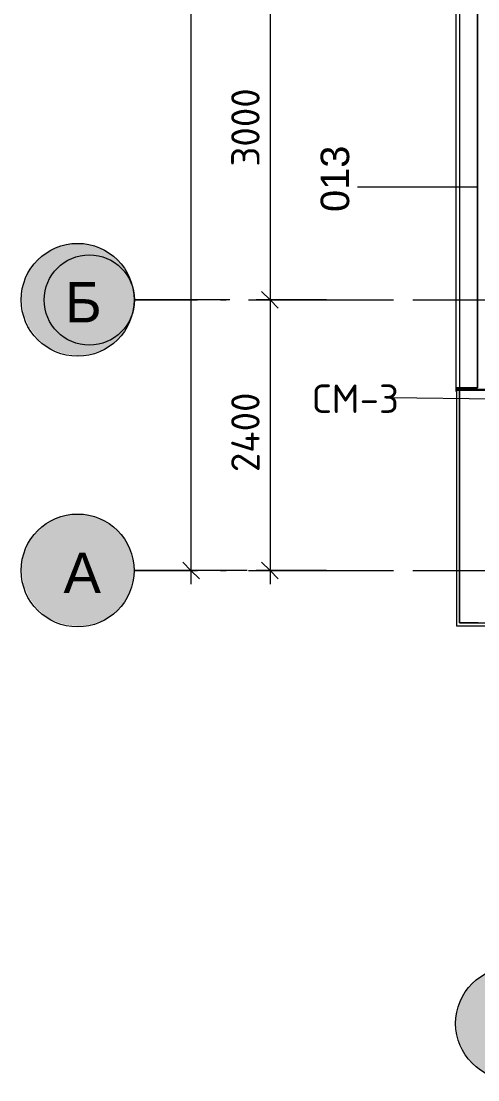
# Model space of a CAD drawing. Header units: millimetres. Extents: x -84737 to 172119, y -43083 to 59399.
# Drawn here: x 89948 to 93999, y 28729 to 38117 of the extents above; entities that cross this region are included whole.
import ezdxf

# ---------------------------------------------------------------- set-up
doc = ezdxf.new("R2010")
doc.units = ezdxf.units.MM
doc.layers.add('PDF _Геометрия', color=7, linetype='Continuous')
doc.layers.add('PDF _Текст', color=7, linetype='Continuous')
doc.layers.add('PDF _Сплошная заливка', color=7, linetype='Continuous', true_color=0xffffff)
doc.styles.add('PDF GOSTCommon', font='arial.ttf')
doc.styles.add('PDF ISOCPEUR', font='isocpeur.ttf')

msp = doc.modelspace()

# ---------------------------------------------------------------- hatches: boundary and pattern name
at = {"layer": 'PDF _Сплошная заливка', "transparency": 33554559}
for points in [[(90551.4, 36137.9), (90483.7, 36146.4), (90420.2, 36146.4), (90386.3, 36142.2), (90356.7, 36137.9), (90322.9, 36133.7), (90305.9, 36125.2), (90293.2, 36121), (90284.8, 36116.8), (90272.1, 36112.5), (90255.1, 36104.1), (90242.4, 36099.8), (90234, 36095.6), (90221.3, 36091.4), (90212.8, 36087.1), (90200.1, 36082.9), (90187.4, 36070.2), (90178.9, 36066), (90166.2, 36053.3), (90157.8, 36049), (90145.1, 36036.3), (90136.6, 36032.1), (90123.9, 36019.4), (90115.4, 36015.2), (90107, 36006.7), (90098.5, 36002.5), (90094.3, 35994), (90085.8, 35985.5), (90081.6, 35977.1), (90068.9, 35964.4), (90064.6, 35955.9), (90051.9, 35943.2), (90047.7, 35934.7), (90035, 35922), (90030.8, 35913.6), (90018.1, 35900.9), (90013.8, 35888.2), (90009.6, 35879.7), (90005.4, 35867), (90001.1, 35858.5), (89996.9, 35845.8), (89988.4, 35828.9), (89984.2, 35816.2), (89980, 35807.7), (89975.7, 35795), (89967.3, 35778.1), (89963, 35744.2), (89958.8, 35714.6), (89954.6, 35680.7), (89950.3, 35651.1), (89954.6, 35646.9), (89954.6, 35617.3), (89958.8, 35617.3), (89958.8, 35583.4), (89963, 35583.4), (89963, 35549.5), (89967.3, 35549.5), (89967.3, 35515.7), (89971.5, 35515.7), (89971.5, 35507.2), (89975.7, 35507.2), (89975.7, 35498.7), (89980, 35498.7), (89980, 35486), (89984.2, 35486), (89984.2, 35477.6), (89988.4, 35477.6), (89988.4, 35469.1), (89992.7, 35469.1), (89992.7, 35456.4), (89996.9, 35456.4), (89996.9, 35447.9), (90001.1, 35447.9), (90001.1, 35439.5), (90005.4, 35439.5), (90005.4, 35426.8), (90009.6, 35426.8), (90009.6, 35418.3), (90013.8, 35418.3), (90013.8, 35409.8), (90018.1, 35409.8), (90018.1, 35397.1), (90022.3, 35397.1), (90035, 35384.4), (90035, 35376), (90039.2, 35376), (90047.7, 35367.5), (90047.7, 35359), (90051.9, 35359), (90060.4, 35350.6), (90060.4, 35342.1), (90064.6, 35342.1), (90073.1, 35333.6), (90073.1, 35325.2), (90077.3, 35325.2), (90085.8, 35316.7), (90085.8, 35308.2), (90090, 35308.2), (90098.5, 35299.8), (90098.5, 35291.3), (90107, 35291.3), (90115.4, 35282.8), (90123.9, 35278.6), (90136.6, 35265.9), (90145.1, 35261.7), (90157.8, 35249), (90166.2, 35244.7), (90178.9, 35232), (90187.4, 35227.8), (90200.1, 35215.1), (90225.5, 35206.6), (90234, 35202.4), (90259.4, 35193.9), (90267.8, 35189.7), (90293.2, 35181.2), (90301.7, 35177), (90314.4, 35172.8), (90322.9, 35168.5), (90356.7, 35164.3), (90386.3, 35160.1), (90420.2, 35155.8), (90483.7, 35151.6), (90483.7, 35155.8), (90551.4, 35164.3), (90581.1, 35168.5), (90606.5, 35177), (90614.9, 35181.2), (90627.6, 35185.5), (90636.1, 35189.7), (90648.8, 35193.9), (90657.3, 35198.2), (90670, 35202.4), (90678.4, 35206.6), (90691.1, 35210.9), (90708.1, 35219.3), (90716.5, 35227.8), (90725, 35232), (90733.5, 35240.5), (90741.9, 35244.7), (90750.4, 35253.2), (90758.9, 35257.4), (90767.3, 35265.9), (90775.8, 35270.1), (90784.3, 35278.6), (90792.7, 35282.8), (90813.9, 35304), (90818.1, 35312.5), (90826.6, 35320.9), (90830.8, 35329.4), (90835.1, 35333.6), (90839.3, 35342.1), (90847.8, 35350.6), (90852, 35359), (90856.2, 35363.3), (90860.5, 35371.7), (90868.9, 35380.2), (90873.2, 35388.7), (90877.4, 35392.9), (90890.1, 35418.3), (90894.3, 35431), (90902.8, 35447.9), (90907, 35460.6), (90915.5, 35477.6), (90919.7, 35490.3), (90928.2, 35507.2), (90932.4, 35519.9), (90936.6, 35549.5), (90945.1, 35617.3), (90949.3, 35680.7), (90945.1, 35680.7), (90945.1, 35710.4), (90940.9, 35710.4), (90940.9, 35744.2), (90936.6, 35744.2), (90936.6, 35773.9), (90932.4, 35773.9), (90932.4, 35786.6), (90928.2, 35786.6), (90928.2, 35795), (90923.9, 35795), (90923.9, 35807.7), (90919.7, 35807.7), (90919.7, 35816.2), (90915.5, 35816.2), (90915.5, 35828.9), (90911.2, 35828.9), (90911.2, 35837.4), (90907, 35837.4), (90907, 35845.8), (90902.8, 35845.8), (90902.8, 35858.5), (90898.5, 35858.5), (90898.5, 35867), (90894.3, 35867), (90894.3, 35879.7), (90890.1, 35879.7), (90890.1, 35888.2), (90885.9, 35888.2), (90885.9, 35896.6), (90881.6, 35896.6), (90881.6, 35905.1), (90873.2, 35913.6), (90868.9, 35913.6), (90868.9, 35922), (90860.5, 35930.5), (90856.2, 35930.5), (90856.2, 35939), (90847.8, 35947.4), (90843.5, 35947.4), (90843.5, 35955.9), (90835.1, 35964.4), (90830.8, 35964.4), (90830.8, 35972.8), (90822.4, 35981.3), (90818.1, 35981.3), (90818.1, 35989.8), (90792.7, 36015.2), (90784.3, 36019.4), (90775.8, 36027.9), (90767.3, 36032.1), (90758.9, 36040.6), (90750.4, 36044.8), (90741.9, 36053.3), (90733.5, 36057.5), (90725, 36066), (90716.5, 36070.2), (90708.1, 36078.7), (90682.7, 36091.4), (90670, 36095.6), (90653, 36104.1), (90640.3, 36108.3), (90623.4, 36116.8), (90610.7, 36121), (90593.8, 36129.5), (90581.1, 36133.7)], [(90551.4, 33737.8), (90483.7, 33746.2), (90420.2, 33746.2), (90386.3, 33742), (90356.7, 33737.8), (90322.9, 33733.5), (90305.9, 33725.1), (90293.2, 33720.8), (90284.8, 33716.6), (90272.1, 33712.4), (90255.1, 33703.9), (90242.4, 33699.7), (90234, 33695.4), (90221.3, 33691.2), (90212.8, 33687), (90200.1, 33682.7), (90187.4, 33670), (90178.9, 33665.8), (90166.2, 33653.1), (90157.8, 33648.9), (90145.1, 33636.2), (90136.6, 33631.9), (90123.9, 33619.2), (90115.4, 33615), (90107, 33606.5), (90098.5, 33602.3), (90094.3, 33593.9), (90085.8, 33585.4), (90081.6, 33576.9), (90068.9, 33564.2), (90064.6, 33555.8), (90051.9, 33543.1), (90047.7, 33534.6), (90035, 33521.9), (90030.8, 33513.4), (90018.1, 33500.7), (90013.8, 33488), (90009.6, 33479.6), (90005.4, 33466.9), (90001.1, 33458.4), (89996.9, 33445.7), (89988.4, 33428.8), (89984.2, 33416.1), (89980, 33407.6), (89975.7, 33394.9), (89967.3, 33378), (89963, 33344.1), (89958.8, 33314.5), (89954.6, 33280.6), (89950.3, 33251), (89954.6, 33246.7), (89954.6, 33217.1), (89958.8, 33217.1), (89958.8, 33183.2), (89963, 33183.2), (89963, 33149.4), (89967.3, 33149.4), (89967.3, 33115.5), (89971.5, 33115.5), (89971.5, 33107), (89975.7, 33107), (89975.7, 33098.6), (89980, 33098.6), (89980, 33085.9), (89984.2, 33085.9), (89984.2, 33077.4), (89988.4, 33077.4), (89988.4, 33069), (89992.7, 33069), (89992.7, 33056.3), (89996.9, 33056.3), (89996.9, 33047.8), (90001.1, 33047.8), (90001.1, 33039.3), (90005.4, 33039.3), (90005.4, 33026.6), (90009.6, 33026.6), (90009.6, 33018.2), (90013.8, 33018.2), (90013.8, 33009.7), (90018.1, 33009.7), (90018.1, 32997), (90022.3, 32997), (90035, 32984.3), (90035, 32975.8), (90039.2, 32975.8), (90047.7, 32967.4), (90047.7, 32958.9), (90051.9, 32958.9), (90060.4, 32950.4), (90060.4, 32942), (90064.6, 32942), (90073.1, 32933.5), (90073.1, 32925), (90077.3, 32925), (90085.8, 32916.6), (90085.8, 32908.1), (90090, 32908.1), (90098.5, 32899.6), (90098.5, 32891.2), (90107, 32891.2), (90115.4, 32882.7), (90123.9, 32878.5), (90136.6, 32865.8), (90145.1, 32861.5), (90157.8, 32848.8), (90166.2, 32844.6), (90178.9, 32831.9), (90187.4, 32827.7), (90200.1, 32815), (90225.5, 32806.5), (90234, 32802.3), (90259.4, 32793.8), (90267.8, 32789.6), (90293.2, 32781.1), (90301.7, 32776.9), (90314.4, 32772.6), (90322.9, 32768.4), (90356.7, 32764.2), (90386.3, 32759.9), (90420.2, 32755.7), (90483.7, 32751.5), (90483.7, 32755.7), (90551.4, 32764.2), (90581.1, 32768.4), (90606.5, 32776.9), (90614.9, 32781.1), (90627.6, 32785.3), (90636.1, 32789.6), (90648.8, 32793.8), (90657.3, 32798), (90670, 32802.3), (90678.4, 32806.5), (90691.1, 32810.7), (90708.1, 32819.2), (90716.5, 32827.7), (90725, 32831.9), (90733.5, 32840.4), (90741.9, 32844.6), (90750.4, 32853.1), (90758.9, 32857.3), (90767.3, 32865.8), (90775.8, 32870), (90784.3, 32878.5), (90792.7, 32882.7), (90813.9, 32903.9), (90818.1, 32912.3), (90826.6, 32920.8), (90830.8, 32929.3), (90835.1, 32933.5), (90839.3, 32942), (90847.8, 32950.4), (90852, 32958.9), (90856.2, 32963.1), (90860.5, 32971.6), (90868.9, 32980.1), (90873.2, 32988.5), (90877.4, 32992.8), (90890.1, 33018.2), (90894.3, 33030.9), (90902.8, 33047.8), (90907, 33060.5), (90915.5, 33077.4), (90919.7, 33090.1), (90928.2, 33107), (90932.4, 33119.7), (90936.6, 33149.4), (90945.1, 33217.1), (90949.3, 33280.6), (90945.1, 33280.6), (90945.1, 33310.2), (90940.9, 33310.2), (90940.9, 33344.1), (90936.6, 33344.1), (90936.6, 33373.7), (90932.4, 33373.7), (90932.4, 33386.4), (90928.2, 33386.4), (90928.2, 33394.9), (90923.9, 33394.9), (90923.9, 33407.6), (90919.7, 33407.6), (90919.7, 33416.1), (90915.5, 33416.1), (90915.5, 33428.8), (90911.2, 33428.8), (90911.2, 33437.2), (90907, 33437.2), (90907, 33445.7), (90902.8, 33445.7), (90902.8, 33458.4), (90898.5, 33458.4), (90898.5, 33466.9), (90894.3, 33466.9), (90894.3, 33479.6), (90890.1, 33479.6), (90890.1, 33488), (90885.9, 33488), (90885.9, 33496.5), (90881.6, 33496.5), (90881.6, 33505), (90873.2, 33513.4), (90868.9, 33513.4), (90868.9, 33521.9), (90860.5, 33530.4), (90856.2, 33530.4), (90856.2, 33538.8), (90847.8, 33547.3), (90843.5, 33547.3), (90843.5, 33555.8), (90835.1, 33564.2), (90830.8, 33564.2), (90830.8, 33572.7), (90822.4, 33581.2), (90818.1, 33581.2), (90818.1, 33589.6), (90792.7, 33615), (90784.3, 33619.2), (90775.8, 33627.7), (90767.3, 33631.9), (90758.9, 33640.4), (90750.4, 33644.6), (90741.9, 33653.1), (90733.5, 33657.3), (90725, 33665.8), (90716.5, 33670), (90708.1, 33678.5), (90682.7, 33691.2), (90670, 33695.4), (90653, 33703.9), (90640.3, 33708.1), (90623.4, 33716.6), (90610.7, 33720.8), (90593.8, 33729.3), (90581.1, 33733.5)], [(90653, 33636.2), (90585.3, 33644.6), (90517.6, 33644.6), (90483.7, 33640.4), (90445.6, 33636.2), (90437.1, 33631.9), (90424.4, 33627.7), (90416, 33623.5), (90403.3, 33619.2), (90394.8, 33615), (90382.1, 33610.8), (90373.7, 33606.5), (90348.3, 33598.1), (90335.6, 33585.4), (90327.1, 33581.2), (90314.4, 33568.5), (90305.9, 33564.2), (90293.2, 33551.5), (90284.8, 33547.3), (90276.3, 33538.8), (90267.8, 33534.6), (90263.6, 33526.1), (90255.1, 33517.7), (90250.9, 33509.2), (90242.4, 33500.7), (90238.2, 33492.3), (90229.7, 33483.8), (90225.5, 33475.3), (90217, 33466.9), (90212.8, 33458.4), (90204.3, 33449.9), (90200.1, 33437.2), (90191.6, 33420.3), (90187.4, 33407.6), (90178.9, 33390.7), (90174.7, 33378), (90162, 33352.6), (90149.3, 33251), (90153.5, 33246.7), (90153.5, 33212.9), (90157.8, 33212.9), (90157.8, 33179), (90162, 33179), (90162, 33140.9), (90166.2, 33140.9), (90166.2, 33132.4), (90170.5, 33132.4), (90170.5, 33124), (90174.7, 33124), (90174.7, 33115.5), (90178.9, 33115.5), (90178.9, 33102.8), (90183.2, 33102.8), (90183.2, 33094.3), (90187.4, 33094.3), (90187.4, 33085.9), (90191.6, 33085.9), (90191.6, 33073.2), (90195.9, 33073.2), (90195.9, 33064.7), (90200.1, 33064.7), (90200.1, 33056.3), (90204.3, 33056.3), (90204.3, 33043.6), (90208.6, 33043.6), (90221.3, 33030.9), (90221.3, 33022.4), (90225.5, 33022.4), (90238.2, 33009.7), (90238.2, 33001.2), (90242.4, 33001.2), (90255.1, 32988.5), (90255.1, 32980.1), (90259.4, 32980.1), (90267.8, 32971.6), (90267.8, 32963.1), (90276.3, 32963.1), (90284.8, 32954.7), (90293.2, 32950.4), (90305.9, 32937.7), (90314.4, 32933.5), (90327.1, 32920.8), (90335.6, 32916.6), (90348.3, 32903.9), (90361, 32899.6), (90377.9, 32891.2), (90390.6, 32886.9), (90407.5, 32878.5), (90420.2, 32874.2), (90445.6, 32861.5), (90483.7, 32857.3), (90517.6, 32853.1), (90585.3, 32848.8), (90585.3, 32853.1), (90653, 32861.5), (90665.7, 32865.8), (90682.7, 32874.2), (90695.4, 32878.5), (90712.3, 32886.9), (90725, 32891.2), (90758.9, 32908.1), (90767.3, 32916.6), (90775.8, 32920.8), (90784.3, 32929.3), (90792.7, 32933.5), (90801.2, 32942), (90809.7, 32946.2), (90818.1, 32954.7), (90826.6, 32958.9), (90847.8, 32980.1), (90852, 32988.5), (90864.7, 33001.2), (90868.9, 33009.7), (90881.6, 33022.4), (90885.9, 33030.9), (90894.3, 33039.3), (90902.8, 33056.3), (90907, 33069), (90911.2, 33077.4), (90915.5, 33090.1), (90919.7, 33098.6), (90923.9, 33111.3), (90928.2, 33119.7), (90936.6, 33145.1), (90945.1, 33212.9), (90949.3, 33280.6), (90945.1, 33280.6), (90945.1, 33314.5), (90940.9, 33314.5), (90940.9, 33348.3), (90936.6, 33348.3), (90936.6, 33361), (90932.4, 33361), (90932.4, 33373.7), (90928.2, 33373.7), (90928.2, 33382.2), (90923.9, 33382.2), (90923.9, 33394.9), (90919.7, 33394.9), (90919.7, 33403.4), (90915.5, 33403.4), (90915.5, 33416.1), (90911.2, 33416.1), (90911.2, 33424.5), (90907, 33424.5), (90907, 33437.2), (90902.8, 33437.2), (90902.8, 33445.7), (90898.5, 33445.7), (90898.5, 33454.2), (90890.1, 33462.6), (90885.9, 33462.6), (90885.9, 33471.1), (90877.4, 33479.6), (90873.2, 33479.6), (90873.2, 33488), (90864.7, 33496.5), (90860.5, 33496.5), (90860.5, 33505), (90852, 33513.4), (90847.8, 33513.4), (90847.8, 33521.9), (90826.6, 33543.1), (90818.1, 33547.3), (90809.7, 33555.8), (90801.2, 33560), (90792.7, 33568.5), (90784.3, 33572.7), (90775.8, 33581.2), (90767.3, 33585.4), (90758.9, 33593.9), (90741.9, 33602.3), (90729.2, 33606.5), (90720.8, 33610.8), (90708.1, 33615), (90699.6, 33619.2), (90686.9, 33623.5), (90678.4, 33627.7)], [(94403.5, 29720.6), (94335.8, 29729.1), (94272.3, 29729.1), (94238.4, 29724.8), (94208.8, 29720.6), (94174.9, 29716.4), (94158, 29707.9), (94145.3, 29703.7), (94136.8, 29699.4), (94124.1, 29695.2), (94107.2, 29686.7), (94094.5, 29682.5), (94086, 29678.3), (94073.3, 29674), (94064.9, 29669.8), (94052.2, 29665.6), (94039.5, 29652.9), (94031, 29648.6), (94018.3, 29635.9), (94009.8, 29631.7), (93997.1, 29619), (93988.7, 29614.8), (93976, 29602.1), (93967.5, 29597.8), (93959, 29589.4), (93950.6, 29585.1), (93946.4, 29576.7), (93937.9, 29568.2), (93933.7, 29559.7), (93921, 29547), (93916.7, 29538.6), (93904, 29525.9), (93899.8, 29517.4), (93887.1, 29504.7), (93882.9, 29496.3), (93870.2, 29483.6), (93865.9, 29470.9), (93861.7, 29462.4), (93857.5, 29449.7), (93853.2, 29441.2), (93849, 29428.5), (93840.5, 29411.6), (93836.3, 29398.9), (93832.1, 29390.4), (93827.8, 29377.7), (93819.4, 29360.8), (93815.1, 29326.9), (93810.9, 29297.3), (93806.7, 29263.4), (93802.4, 29233.8), (93806.7, 29229.6), (93806.7, 29199.9), (93810.9, 29199.9), (93810.9, 29166.1), (93815.1, 29166.1), (93815.1, 29132.2), (93819.4, 29132.2), (93819.4, 29098.3), (93823.6, 29098.3), (93823.6, 29089.9), (93827.8, 29089.9), (93827.8, 29081.4), (93832.1, 29081.4), (93832.1, 29068.7), (93836.3, 29068.7), (93836.3, 29060.2), (93840.5, 29060.2), (93840.5, 29047.5), (93844.8, 29047.5), (93844.8, 29039.1), (93849, 29039.1), (93849, 29030.6), (93853.2, 29030.6), (93853.2, 29017.9), (93857.5, 29017.9), (93857.5, 29009.5), (93861.7, 29009.5), (93861.7, 28996.8), (93865.9, 28996.8), (93865.9, 28988.3), (93870.2, 28988.3), (93870.2, 28975.6), (93874.4, 28975.6), (93887.1, 28962.9), (93887.1, 28954.4), (93891.3, 28954.4), (93904, 28941.7), (93904, 28933.3), (93908.3, 28933.3), (93921, 28920.6), (93921, 28912.1), (93925.2, 28912.1), (93937.9, 28899.4), (93937.9, 28890.9), (93942.1, 28890.9), (93950.6, 28882.5), (93950.6, 28874), (93959, 28874), (93967.5, 28865.5), (93976, 28861.3), (93988.7, 28848.6), (93997.1, 28844.4), (94009.8, 28831.7), (94018.3, 28827.4), (94031, 28814.7), (94039.5, 28810.5), (94052.2, 28797.8), (94064.9, 28793.6), (94073.3, 28789.3), (94086, 28785.1), (94094.5, 28780.9), (94107.2, 28776.6), (94124.1, 28768.2), (94136.8, 28763.9), (94145.3, 28759.7), (94158, 28755.5), (94174.9, 28747), (94208.8, 28742.8), (94238.4, 28738.5), (94272.3, 28734.3), (94335.8, 28730.1), (94335.8, 28734.3), (94403.5, 28742.8), (94433.2, 28747), (94445.9, 28751.2), (94462.8, 28759.7), (94475.5, 28763.9), (94492.4, 28772.4), (94505.1, 28776.6), (94522, 28785.1), (94534.7, 28789.3), (94560.1, 28802), (94568.6, 28810.5), (94577.1, 28814.7), (94585.5, 28823.2), (94594, 28827.4), (94602.5, 28835.9), (94610.9, 28840.1), (94619.4, 28848.6), (94627.9, 28852.8), (94636.3, 28861.3), (94644.8, 28865.5), (94666, 28886.7), (94670.2, 28895.2), (94678.7, 28903.6), (94682.9, 28912.1), (94691.4, 28920.6), (94695.6, 28929), (94704.1, 28937.5), (94708.3, 28946), (94716.8, 28954.4), (94721, 28962.9), (94729.5, 28971.4), (94742.2, 28996.8), (94746.4, 29009.5), (94750.6, 29017.9), (94754.9, 29030.6), (94763.3, 29047.5), (94767.6, 29060.2), (94771.8, 29068.7), (94776, 29081.4), (94780.3, 29089.9), (94784.5, 29102.6), (94788.7, 29132.2), (94797.2, 29199.9), (94801.4, 29263.4), (94797.2, 29263.4), (94797.2, 29293.1), (94793, 29293.1), (94793, 29326.9), (94788.7, 29326.9), (94788.7, 29356.6), (94784.5, 29356.6), (94784.5, 29369.3), (94780.3, 29369.3), (94780.3, 29377.7), (94776, 29377.7), (94776, 29390.4), (94771.8, 29390.4), (94771.8, 29398.9), (94767.6, 29398.9), (94767.6, 29411.6), (94763.3, 29411.6), (94763.3, 29420.1), (94759.1, 29420.1), (94759.1, 29428.5), (94754.9, 29428.5), (94754.9, 29441.2), (94750.6, 29441.2), (94750.6, 29449.7), (94746.4, 29449.7), (94746.4, 29462.4), (94742.2, 29462.4), (94742.2, 29470.9), (94737.9, 29470.9), (94737.9, 29479.3), (94733.7, 29479.3), (94733.7, 29487.8), (94725.2, 29496.3), (94721, 29496.3), (94721, 29504.7), (94712.5, 29513.2), (94708.3, 29513.2), (94708.3, 29521.7), (94699.8, 29530.1), (94695.6, 29530.1), (94695.6, 29538.6), (94687.1, 29547), (94682.9, 29547), (94682.9, 29555.5), (94674.4, 29564), (94670.2, 29564), (94670.2, 29572.4), (94644.8, 29597.8), (94636.3, 29602.1), (94627.9, 29610.5), (94619.4, 29614.8), (94610.9, 29623.2), (94602.5, 29627.5), (94594, 29635.9), (94585.5, 29640.2), (94577.1, 29648.6), (94568.6, 29652.9), (94560.1, 29661.3), (94534.7, 29674), (94522, 29678.3), (94505.1, 29686.7), (94492.4, 29691), (94475.5, 29699.4), (94462.8, 29703.7), (94445.9, 29712.1), (94433.2, 29716.4)], [(94407.8, 29716.4), (94331.6, 29729.1), (94276.5, 29729.1), (94200.3, 29716.4), (94191.9, 29712.1), (94179.2, 29707.9), (94170.7, 29703.7), (94158, 29699.4), (94149.5, 29695.2), (94136.8, 29691), (94128.4, 29686.7), (94103, 29678.3), (94094.5, 29669.8), (94086, 29665.6), (94077.6, 29657.1), (94069.1, 29652.9), (94060.6, 29644.4), (94052.2, 29640.2), (94043.7, 29631.7), (94035.2, 29627.5), (94026.8, 29619), (94018.3, 29614.8), (94014.1, 29606.3), (94005.6, 29597.8), (94001.4, 29589.4), (93992.9, 29580.9), (93988.7, 29572.4), (93980.2, 29564), (93976, 29555.5), (93967.5, 29547), (93963.3, 29538.6), (93954.8, 29530.1), (93950.6, 29517.4), (93946.4, 29509), (93942.1, 29496.3), (93937.9, 29487.8), (93933.7, 29475.1), (93929.4, 29466.6), (93925.2, 29453.9), (93916.7, 29437), (93912.5, 29398.9), (93904, 29331.2), (93908.3, 29326.9), (93908.3, 29293.1), (93912.5, 29293.1), (93912.5, 29259.2), (93916.7, 29259.2), (93916.7, 29225.3), (93921, 29225.3), (93921, 29216.9), (93925.2, 29216.9), (93925.2, 29204.2), (93929.4, 29204.2), (93929.4, 29195.7), (93933.7, 29195.7), (93933.7, 29183), (93937.9, 29183), (93937.9, 29174.5), (93942.1, 29174.5), (93942.1, 29161.8), (93946.4, 29161.8), (93946.4, 29153.4), (93950.6, 29153.4), (93950.6, 29140.7), (93954.8, 29140.7), (93954.8, 29128), (93959, 29128), (93967.5, 29119.5), (93967.5, 29111), (93971.7, 29111), (93980.2, 29102.6), (93980.2, 29094.1), (93984.4, 29094.1), (93992.9, 29085.6), (93992.9, 29077.2), (93997.1, 29077.2), (94005.6, 29068.7), (94005.6, 29060.2), (94009.8, 29060.2), (94018.3, 29051.8), (94018.3, 29043.3), (94026.8, 29043.3), (94035.2, 29034.8), (94043.7, 29030.6), (94052.2, 29022.1), (94060.6, 29017.9), (94069.1, 29009.5), (94077.6, 29005.2), (94086, 28996.8), (94094.5, 28992.5), (94103, 28984.1), (94128.4, 28975.6), (94136.8, 28971.4), (94149.5, 28967.1), (94158, 28962.9), (94170.7, 28958.7), (94179.2, 28954.4), (94191.9, 28950.2), (94200.3, 28946), (94268.1, 28937.5), (94340, 28933.3), (94340, 28937.5), (94407.8, 28946), (94420.5, 28950.2), (94428.9, 28954.4), (94441.6, 28958.7), (94450.1, 28962.9), (94462.8, 28967.1), (94471.2, 28971.4), (94483.9, 28975.6), (94509.3, 28988.3), (94517.8, 28996.8), (94526.3, 29001), (94534.7, 29009.5), (94543.2, 29013.7), (94551.7, 29022.1), (94560.1, 29026.4), (94568.6, 29034.8), (94577.1, 29039.1), (94594, 29056), (94598.2, 29064.5), (94606.7, 29072.9), (94610.9, 29081.4), (94619.4, 29089.9), (94623.6, 29098.3), (94632.1, 29106.8), (94636.3, 29115.3), (94644.8, 29123.7), (94653.3, 29140.7), (94657.5, 29153.4), (94661.7, 29161.8), (94666, 29174.5), (94670.2, 29183), (94674.4, 29195.7), (94678.7, 29204.2), (94687.1, 29229.6), (94699.8, 29305.8), (94704.1, 29356.6), (94699.8, 29356.6), (94699.8, 29382), (94695.6, 29382), (94695.6, 29407.4), (94691.4, 29407.4), (94691.4, 29432.8), (94687.1, 29432.8), (94687.1, 29445.5), (94682.9, 29445.5), (94682.9, 29453.9), (94678.7, 29453.9), (94678.7, 29466.6), (94674.4, 29466.6), (94674.4, 29475.1), (94670.2, 29475.1), (94670.2, 29487.8), (94666, 29487.8), (94666, 29496.3), (94661.7, 29496.3), (94661.7, 29509), (94657.5, 29509), (94657.5, 29517.4), (94653.3, 29517.4), (94653.3, 29525.9), (94649, 29525.9), (94649, 29534.3), (94640.6, 29542.8), (94636.3, 29542.8), (94636.3, 29551.3), (94627.9, 29559.7), (94623.6, 29559.7), (94623.6, 29568.2), (94615.2, 29576.7), (94610.9, 29576.7), (94610.9, 29585.1), (94602.5, 29593.6), (94598.2, 29593.6), (94598.2, 29602.1), (94577.1, 29623.2), (94568.6, 29627.5), (94560.1, 29635.9), (94551.7, 29640.2), (94543.2, 29648.6), (94534.7, 29652.9), (94526.3, 29661.3), (94517.8, 29665.6), (94509.3, 29674), (94483.9, 29686.7), (94471.2, 29691), (94462.8, 29695.2), (94450.1, 29699.4), (94441.6, 29703.7), (94428.9, 29707.9), (94420.5, 29712.1)]]:
    msp.add_hatch(color=256, dxfattribs=at).paths.add_polyline_path(points)

# ---------------------------------------------------------------- linework, layer by layer
at = {"layer": 'PDF _Геометрия', "lineweight": 9}
for points in [[(91453.1, 56164.5), (91453.1, 33124)], [(92155.8, 56164.5), (92155.8, 53946.4), (92155.8, 52147.3), (92155.8, 50344.1), (92155.8, 49146.1), (92155.8, 46445.4), (92155.8, 43744.7), (92155.8, 41044), (92155.8, 38643.9), (92155.8, 35646.9), (92155.8, 33124)], [(93997.1, 36645.9), (92930.4, 36645.9)], [(91800.2, 35646.9), (90949.3, 35646.9), (91512.3, 35646.9)], [(91715.5, 35646.9), (91766.3, 35646.9)], [(91965.3, 35646.9), (92968.5, 35646.9)], [(91999.1, 35646.9), (92049.9, 35646.9)], [(92655.3, 35646.9), (92155.8, 35646.9), (92033, 35646.9)], [(92253.1, 35646.9), (93252.1, 35646.9)], [(93167.5, 35646.9), (93218.3, 35646.9)], [(93421.5, 35646.9), (94420.5, 35646.9)], [(93451.1, 35646.9), (93506.1, 35646.9)], [(93705.1, 35646.9), (94704.1, 35646.9)], [(93226.7, 34779.1), (94153.8, 34766.4), (94158, 34762.2)], [(91800.2, 33246.7), (90949.3, 33246.7), (91512.3, 33246.7)], [(91952.6, 33246.7), (91453.1, 33246.7), (91334.6, 33246.7)], [(91715.5, 33246.7), (91766.3, 33246.7)], [(91965.3, 33246.7), (92968.5, 33246.7)], [(91999.1, 33246.7), (92049.9, 33246.7)], [(92655.3, 33246.7), (92155.8, 33246.7), (92033, 33246.7)], [(92253.1, 33246.7), (93252.1, 33246.7)], [(93167.5, 33246.7), (93218.3, 33246.7)], [(93421.5, 33246.7), (94420.5, 33246.7)], [(93451.1, 33246.7), (93506.1, 33246.7)], [(93705.1, 33246.7), (94704.1, 33246.7)]]:
    msp.add_lwpolyline(points, dxfattribs=at)
at = {"layer": 'PDF _Геометрия', "lineweight": 18}
for points in [[(93806.7, 34868), (93806.7, 34834.1), (93810.9, 34834.1), (93806.7, 34834.1), (93806.7, 34863.8), (93997.1, 34863.8), (93997.1, 38423.8)], [(94001.4, 32781.1), (93836.3, 32781.1), (93836.3, 34846.8), (93810.9, 34846.8), (93810.9, 32755.7), (93836.3, 32755.7), (96003.6, 32755.7), (96003.6, 32781.1), (94153.8, 32781.1), (96003.6, 32781.1), (96003.6, 32942), (96003.6, 32946.2), (96003.6, 33094.3), (94153.8, 33094.3), (94153.8, 33996)], [(94153.8, 34846.8), (94001.4, 34846.8), (93997.1, 34846.8), (93836.3, 34846.8), (93836.3, 32781.1), (93997.1, 32781.1), (94001.4, 32781.1), (94153.8, 32781.1)]]:
    msp.add_lwpolyline(points, dxfattribs=at)
for points in [[(93806.7, 34863.8), (93806.7, 38423.8), (93997.1, 38423.8), (93997.1, 34863.8)], [(93836.3, 34863.8), (93806.7, 34863.8), (93806.7, 38423.8), (93836.3, 38423.8)]]:
    msp.add_lwpolyline(points, close=True, dxfattribs=at)
at = {"layer": 'PDF _Геометрия', "lineweight": 20}
for points in [[(92227.7, 35570.7), (92155.8, 35646.9), (92079.6, 35718.8)], [(91529.3, 33170.5), (91453.1, 33246.7), (91381.1, 33318.7)], [(92227.7, 33170.5), (92155.8, 33246.7), (92079.6, 33318.7)]]:
    msp.add_lwpolyline(points, dxfattribs=at)
at = {"layer": 'PDF _Геометрия', "lineweight": 30}
msp.add_lwpolyline([(93810.9, 34863.8), (93810.9, 34846.8), (93836.3, 34846.8), (94153.8, 34846.8), (94153.8, 33996), (94403.5, 33996)], dxfattribs=at)
at = {"layer": 'PDF _Геометрия', "lineweight": 9}
for centre, radius in [((90448.3, 35645.7), 500.7), ((90552.5, 35644.3), 400.5), ((90448.3, 33245.5), 500.7), ((94302.4, 29228.5), 500)]:
    msp.add_circle(centre, radius, dxfattribs=at)

# ---------------------------------------------------------------- texts
at = {"layer": 'PDF _Текст', "attachment_point": 4, "rotation": 90}
for s, insert, char_height, style in [('3000', (91937.1, 36827), 251.76, 'PDF ISOCPEUR'), ('013', (92733.2, 36424.8), 252.47, 'PDF GOSTCommon'), ('2400', (91937.1, 34117.7), 251.76, 'PDF ISOCPEUR')]:
    msp.add_mtext(s, dxfattribs=dict(at, insert=insert, char_height=char_height, style=style))
at = {"layer": 'PDF _Текст', "attachment_point": 4}
for s, insert, char_height, style in [('Б', (90335.8, 35624.3), 356.7, 'PDF GOSTCommon'), ('СМ-3', (92532.8, 34768.7), 252.37, 'PDF ISOCPEUR'), ('А', (90323.1, 33224.1), 356.7, 'PDF GOSTCommon')]:
    msp.add_mtext(s, dxfattribs=dict(at, insert=insert, char_height=char_height, style=style))

doc.saveas('drawing.dxf')
